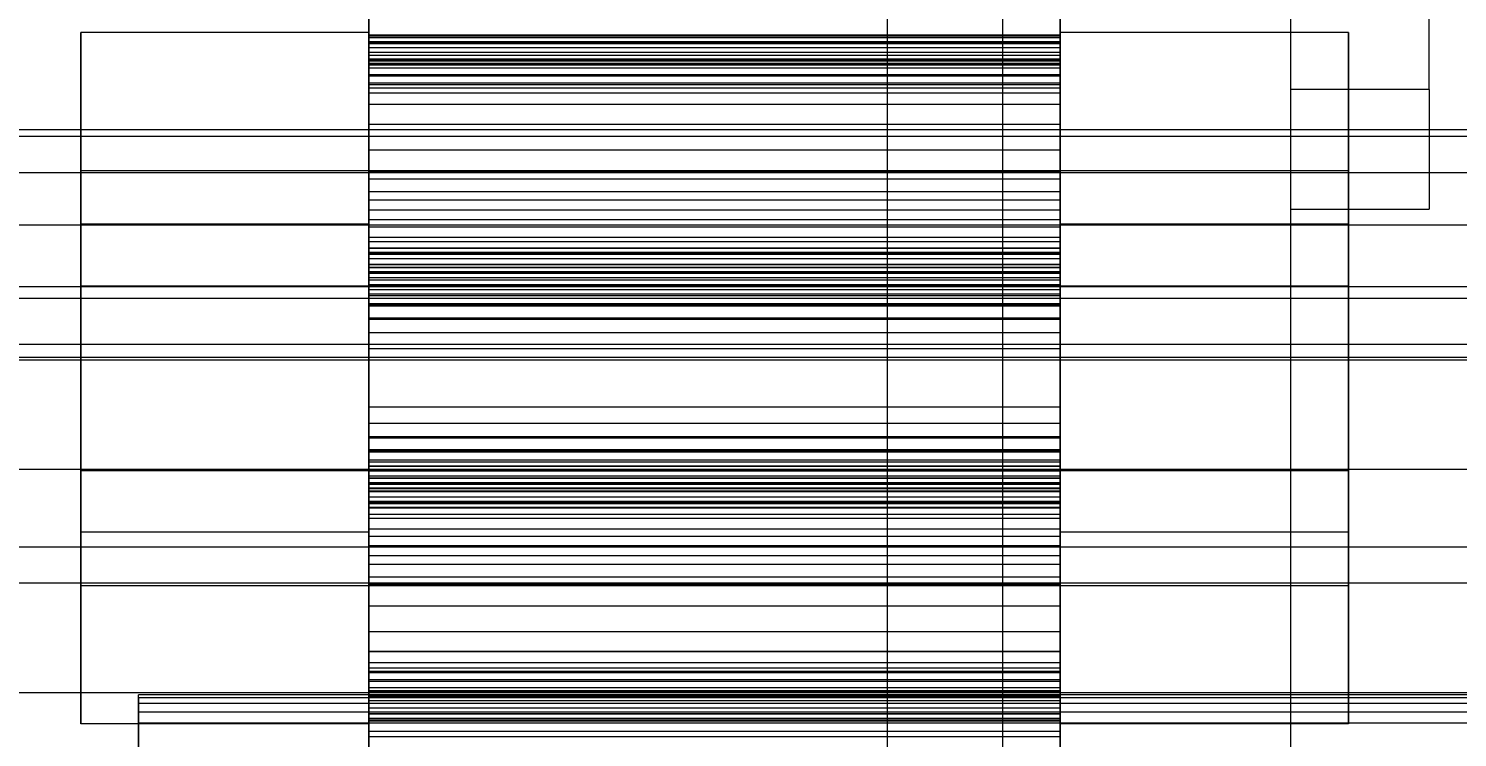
# Model space of a CAD drawing. Header units: millimetres. Extents: x -191664 to 191490, y -197311 to 10263.
# Drawn here: x 540.5 to 664.5, y -29866.2 to -29804.7 of the extents above; entities that cross this region are included whole.
import ezdxf

# ---------------------------------------------------------------- set-up
doc = ezdxf.new("R2010")
doc.units = ezdxf.units.MM
for name, color, linetype, lineweight in [('COTAS_USUARIO', 1, 'Continuous', 0), ('frontal_briquetadora', 7, 'Continuous', 0), ('frontal_mezcladora', 7, 'Continuous', 0), ('frontal_secador', 7, 'Continuous', 0)]:
    doc.layers.add(name, color=color, linetype=linetype, lineweight=lineweight)
doc.dimstyles.new('PLANTA_100', dxfattribs={"dimtxt": 250, "dimasz": 150, "dimexe": 150, "dimexo": 80, "dimgap": 100, "dimtad": 1, "dimtih": 1, "dimtoh": 1, "dimdec": 1, "dimdsep": 46, "dimcen": 0.09, "dimclrd": 1, "dimclre": 1, "dimclrt": 1, "dimadec": 0, "dimazin": 0, "dimtfac": 1, "dimtdec": 4, "dimtofl": 0, "dimtmove": 0, "dimatfit": 3, "dimfxl": 1, "dimtolj": 1, "dimtzin": 0, "dimarcsym": 0})

# ---------------------------------------------------------------- blocks, each defined once
blk = doc.blocks.new('*D107')
at = {"layer": 'COTAS_USUARIO', "color": 1, "lineweight": -2, "transparency": 16777216}
for p, q in [((100, -29700), (1370, -29700)), ((1220, -29850), (1220, -30125)), ((100, -30275), (1370, -30275))]:
    blk.add_line(p, q, dxfattribs=at)
at = {"layer": 'COTAS_USUARIO', "color": 1, "transparency": 16777216}
for points in [[(1195, -29850), (1245, -29850), (1220, -29700)], [(1195, -30125), (1245, -30125), (1220, -30275)]]:
    blk.add_solid(points, dxfattribs=at)
at = {"layer": 'Defpoints', "color": 0, "transparency": 16777216}
for p in [(20, -29700), (20, -30275), (1220, -30275)]:
    blk.add_point(p, dxfattribs=at)
blk = doc.blocks.new('*D115')
at = {"layer": 'COTAS_USUARIO', "color": 1, "lineweight": -2, "transparency": 16777216}
for p, q in [((100, -29700), (1370, -29700)), ((1220, -29850), (1220, -30125)), ((100, -30275), (1370, -30275))]:
    blk.add_line(p, q, dxfattribs=at)
at = {"layer": 'COTAS_USUARIO', "color": 1, "transparency": 16777216}
for points in [[(1195, -29850), (1245, -29850), (1220, -29700)], [(1195, -30125), (1245, -30125), (1220, -30275)]]:
    blk.add_solid(points, dxfattribs=at)
at = {"layer": 'Defpoints', "color": 0, "transparency": 16777216}
for p in [(20, -29700), (20, -30275), (1220, -30275)]:
    blk.add_point(p, dxfattribs=at)
blk = doc.blocks.new('*D117')
at = {"layer": 'COTAS_USUARIO', "color": 1, "lineweight": -2, "transparency": 16777216}
for p, q in [((1200, -29280), (1200, -29130)), ((80, -29430), (1350, -29430)), ((80, -29710), (1350, -29710)), ((1200, -29860), (1200, -30010))]:
    blk.add_line(p, q, dxfattribs=at)
at = {"layer": 'COTAS_USUARIO', "color": 1, "transparency": 16777216}
for points in [[(1175, -29280), (1225, -29280), (1200, -29430)], [(1175, -29860), (1225, -29860), (1200, -29710)]]:
    blk.add_solid(points, dxfattribs=at)
at = {"layer": 'Defpoints', "color": 0, "transparency": 16777216}
for p in [(0, -29430), (0, -29710), (1200, -29710)]:
    blk.add_point(p, dxfattribs=at)
blk = doc.blocks.new('*D118')
at = {"layer": 'COTAS_USUARIO', "color": 1, "lineweight": -2, "transparency": 16777216}
for p, q in [((1200, -29560), (1200, -29410)), ((80, -29710), (1350, -29710)), ((80, -29990), (1350, -29990)), ((1200, -30140), (1200, -30290))]:
    blk.add_line(p, q, dxfattribs=at)
at = {"layer": 'COTAS_USUARIO', "color": 1, "transparency": 16777216}
for points in [[(1175, -29560), (1225, -29560), (1200, -29710)], [(1175, -30140), (1225, -30140), (1200, -29990)]]:
    blk.add_solid(points, dxfattribs=at)
at = {"layer": 'Defpoints', "color": 0, "transparency": 16777216}
for p in [(0, -29710), (0, -29990), (1200, -29990)]:
    blk.add_point(p, dxfattribs=at)
blk = doc.blocks.new('*D119')
at = {"layer": 'COTAS_USUARIO', "color": 1, "lineweight": -2, "transparency": 16777216}
for p, q in [((1200, -29840), (1200, -29690)), ((80, -29990), (1350, -29990)), ((80, -30270), (1350, -30270)), ((1200, -30420), (1200, -30570))]:
    blk.add_line(p, q, dxfattribs=at)
at = {"layer": 'COTAS_USUARIO', "color": 1, "transparency": 16777216}
for points in [[(1175, -29840), (1225, -29840), (1200, -29990)], [(1175, -30420), (1225, -30420), (1200, -30270)]]:
    blk.add_solid(points, dxfattribs=at)
at = {"layer": 'Defpoints', "color": 0, "transparency": 16777216}
for p in [(0, -29990), (0, -30270), (1200, -30270)]:
    blk.add_point(p, dxfattribs=at)

msp = doc.modelspace()

# ---------------------------------------------------------------- linework, layer by layer
at = {"layer": 'frontal_briquetadora', "color": 9, "true_color": 0xb9c3c2}
for p, q in [((570, -29809.59), (570, -29796.8)), ((630, -29809.59), (630, -29796.8)), ((570, -29798.37), (570, -29811.32)), ((630, -29798.37), (630, -29811.32)), ((570, -29803.92), (570, -29805.46)), ((630, -29803.92), (630, -29805.46)), ((570, -29805.05), (545, -29805.05)), ((545, -29805.05), (545, -29808.19)), ((545, -29807.86), (545, -29805.05)), ((570, -29806.06), (570, -29804.39)), ((570, -29808.19), (570, -29805.05)), ((570, -29805.05), (570, -29807.86)), ((570, -29805.32), (570, -29805.29)), ((630, -29805.29), (570, -29805.29)), ((570, -29805.29), (570, -29805.47)), ((630, -29806.06), (630, -29804.39)), ((655, -29805.05), (630, -29805.05)), ((630, -29808.19), (630, -29805.05)), ((630, -29805.05), (630, -29807.86)), ((630, -29805.32), (630, -29805.29)), ((630, -29805.29), (630, -29805.47)), ((655, -29805.05), (655, -29808.19)), ((655, -29807.86), (655, -29805.05)), ((545, -29805.89), (545, -29805.72)), ((545, -29805.72), (545, -29811.36)), ((545, -29811.84), (545, -29805.89)), ((570, -29805.52), (570, -29805.32)), ((630, -29805.32), (570, -29805.32)), ((630, -29805.46), (570, -29805.46)), ((570, -29805.46), (570, -29806.81)), ((630, -29805.47), (570, -29805.47)), ((570, -29805.47), (570, -29805.93)), ((570, -29805.88), (570, -29805.52)), ((630, -29805.52), (570, -29805.52)), ((570, -29811.36), (570, -29805.72)), ((570, -29805.72), (570, -29805.89)), ((570, -29806.4), (570, -29805.88)), ((630, -29805.88), (570, -29805.88)), ((570, -29805.89), (570, -29811.84)), ((630, -29805.93), (570, -29805.93)), ((570, -29805.93), (570, -29809.59)), ((570, -29807.56), (570, -29806.06)), ((630, -29806.06), (570, -29806.06)), ((570, -29807.06), (570, -29806.4)), ((630, -29806.4), (570, -29806.4)), ((630, -29805.52), (630, -29805.32)), ((630, -29805.46), (630, -29806.81)), ((630, -29805.47), (630, -29805.93)), ((630, -29805.88), (630, -29805.52)), ((630, -29811.36), (630, -29805.72)), ((630, -29805.72), (630, -29805.89)), ((630, -29806.4), (630, -29805.88)), ((630, -29805.89), (630, -29811.84)), ((630, -29805.93), (630, -29809.59)), ((630, -29807.56), (630, -29806.06)), ((630, -29807.06), (630, -29806.4)), ((655, -29805.89), (655, -29805.72)), ((655, -29805.72), (655, -29811.36)), ((655, -29811.84), (655, -29805.89)), ((630, -29806.81), (570, -29806.81)), ((570, -29806.81), (570, -29807.88)), ((570, -29807.87), (570, -29807.06)), ((630, -29807.06), (570, -29807.06)), ((570, -29807.5), (570, -29807.39)), ((630, -29807.39), (570, -29807.39)), ((570, -29807.39), (570, -29807.48)), ((630, -29807.48), (570, -29807.48)), ((570, -29807.48), (570, -29807.74)), ((570, -29807.91), (570, -29807.5)), ((630, -29807.5), (570, -29807.5)), ((570, -29808.86), (570, -29807.56)), ((630, -29807.56), (570, -29807.56)), ((630, -29807.74), (570, -29807.74)), ((570, -29807.74), (570, -29808.17)), ((630, -29806.81), (630, -29807.88)), ((630, -29807.87), (630, -29807.06)), ((630, -29807.5), (630, -29807.39)), ((630, -29807.39), (630, -29807.48)), ((630, -29807.48), (630, -29807.74)), ((630, -29807.91), (630, -29807.5)), ((630, -29808.86), (630, -29807.56)), ((630, -29807.74), (630, -29808.17)), ((545, -29816.05), (545, -29807.86)), ((545, -29808.19), (545, -29816.65)), ((570, -29807.86), (570, -29816.05)), ((570, -29815.27), (570, -29807.87)), ((630, -29807.87), (570, -29807.87)), ((630, -29807.88), (570, -29807.88)), ((570, -29807.88), (570, -29811.3)), ((570, -29811.32), (570, -29807.91)), ((630, -29807.91), (570, -29807.91)), ((630, -29808.17), (570, -29808.17)), ((570, -29808.17), (570, -29808.74)), ((570, -29816.65), (570, -29808.19)), ((630, -29808.74), (570, -29808.74)), ((570, -29808.74), (570, -29809.47)), ((570, -29809.88), (570, -29808.86)), ((630, -29808.86), (570, -29808.86)), ((630, -29807.86), (630, -29816.05)), ((630, -29815.27), (630, -29807.87)), ((630, -29807.88), (630, -29811.3)), ((630, -29811.32), (630, -29807.91)), ((630, -29808.17), (630, -29808.74)), ((630, -29816.65), (630, -29808.19)), ((630, -29808.74), (630, -29809.47)), ((630, -29809.88), (630, -29808.86)), ((655, -29816.05), (655, -29807.86)), ((655, -29808.19), (655, -29816.65)), ((630, -29809.47), (570, -29809.47)), ((570, -29809.47), (570, -29810.34)), ((630, -29809.59), (570, -29809.59)), ((570, -29813.04), (570, -29809.88)), ((630, -29809.88), (570, -29809.88)), ((630, -29809.47), (630, -29810.34)), ((630, -29813.04), (630, -29809.88)), ((545, -29811.36), (545, -29821.69)), ((630, -29810.34), (570, -29810.34)), ((570, -29810.34), (570, -29817.79)), ((630, -29811.3), (570, -29811.3)), ((570, -29811.3), (570, -29825.19)), ((630, -29811.32), (570, -29811.32)), ((570, -29821.69), (570, -29811.36)), ((630, -29810.34), (630, -29817.79)), ((630, -29811.3), (630, -29825.19)), ((630, -29821.69), (630, -29811.36)), ((655, -29811.36), (655, -29821.69)), ((545, -29822.38), (545, -29811.84)), ((570, -29811.84), (570, -29822.38)), ((630, -29811.84), (630, -29822.38)), ((655, -29822.38), (655, -29811.84)), ((570, -29827.02), (570, -29813.04)), ((630, -29813.04), (570, -29813.04)), ((630, -29827.02), (630, -29813.04)), ((545, -29828), (545, -29816.05)), ((570, -29817.15), (570, -29815.27)), ((630, -29815.27), (570, -29815.27)), ((570, -29816.05), (570, -29828)), ((630, -29817.15), (630, -29815.27)), ((630, -29816.05), (630, -29828)), ((655, -29828), (655, -29816.05)), ((720, -29817.25), (480, -29817.25)), ((545, -29816.65), (545, -29828.75)), ((545, -29817.05), (655, -29817.05)), ((545, -29818.73), (545, -29817.05)), ((545, -29817.05), (545, -29818.93)), ((545, -29817.55), (545, -29817.45)), ((545, -29817.45), (545, -29820.83)), ((545, -29821.12), (545, -29817.55)), ((570, -29828.75), (570, -29816.65)), ((570, -29818.89), (570, -29817.15)), ((630, -29817.15), (570, -29817.15)), ((630, -29828.75), (630, -29816.65)), ((630, -29818.89), (630, -29817.15)), ((655, -29816.65), (655, -29828.75)), ((655, -29818.73), (655, -29817.05)), ((655, -29817.05), (655, -29818.93)), ((655, -29817.55), (655, -29817.45)), ((655, -29817.45), (655, -29820.83)), ((655, -29821.12), (655, -29817.55)), ((545, -29823.65), (545, -29818.73)), ((545, -29818.93), (545, -29824.01)), ((630, -29817.79), (570, -29817.79)), ((570, -29817.79), (570, -29819.62)), ((570, -29820.49), (570, -29818.89)), ((630, -29818.89), (570, -29818.89)), ((630, -29817.79), (630, -29819.62)), ((630, -29820.49), (630, -29818.89)), ((655, -29823.65), (655, -29818.73)), ((655, -29818.93), (655, -29824.01)), ((630, -29819.62), (570, -29819.62)), ((570, -29819.62), (570, -29821.31)), ((630, -29819.62), (630, -29821.31)), ((545, -29820.83), (545, -29827.03)), ((545, -29827.45), (545, -29821.12)), ((570, -29821.94), (570, -29820.49)), ((630, -29820.49), (570, -29820.49)), ((630, -29821.31), (570, -29821.31)), ((570, -29821.31), (570, -29822.86)), ((630, -29821.94), (630, -29820.49)), ((630, -29821.31), (630, -29822.86)), ((655, -29820.83), (655, -29827.03)), ((655, -29827.45), (655, -29821.12)), ((570, -29821.69), (545, -29821.69)), ((545, -29821.69), (545, -29834.67)), ((545, -29835.43), (545, -29822.38)), ((570, -29834.67), (570, -29821.69)), ((570, -29823.23), (570, -29821.94)), ((630, -29821.94), (570, -29821.94)), ((570, -29822.38), (570, -29835.43)), ((655, -29821.69), (630, -29821.69)), ((630, -29834.67), (630, -29821.69)), ((630, -29823.23), (630, -29821.94)), ((630, -29822.38), (630, -29835.43)), ((655, -29821.69), (655, -29834.67)), ((655, -29835.43), (655, -29822.38)), ((545, -29830.82), (545, -29823.65)), ((630, -29822.86), (570, -29822.86)), ((570, -29822.86), (570, -29824.25)), ((570, -29824.33), (570, -29823.23)), ((630, -29823.23), (570, -29823.23)), ((570, -29825.19), (570, -29823.77)), ((630, -29823.77), (570, -29823.77)), ((570, -29823.77), (570, -29823.81)), ((630, -29823.81), (570, -29823.81)), ((570, -29823.81), (570, -29824.15)), ((630, -29822.86), (630, -29824.25)), ((630, -29824.33), (630, -29823.23)), ((630, -29825.19), (630, -29823.77)), ((630, -29823.77), (630, -29823.81)), ((630, -29823.81), (630, -29824.15)), ((655, -29830.82), (655, -29823.65)), ((545, -29824.01), (545, -29831.27)), ((630, -29824.15), (570, -29824.15)), ((570, -29824.15), (570, -29824.71)), ((630, -29824.25), (570, -29824.25)), ((570, -29824.25), (570, -29825.49)), ((570, -29825.23), (570, -29824.33)), ((630, -29824.33), (570, -29824.33)), ((630, -29824.71), (570, -29824.71)), ((570, -29824.71), (570, -29825.44)), ((630, -29824.15), (630, -29824.71)), ((630, -29824.25), (630, -29825.49)), ((630, -29825.23), (630, -29824.33)), ((630, -29824.71), (630, -29825.44)), ((655, -29824.01), (655, -29831.27)), ((630, -29825.19), (570, -29825.19)), ((570, -29825.83), (570, -29825.23)), ((630, -29825.23), (570, -29825.23)), ((630, -29825.44), (570, -29825.44)), ((570, -29825.44), (570, -29826.34)), ((630, -29825.49), (570, -29825.49)), ((570, -29825.49), (570, -29826.54)), ((570, -29826.99), (570, -29825.83)), ((630, -29825.83), (570, -29825.83)), ((570, -29825.96), (570, -29825.86)), ((630, -29825.86), (570, -29825.86)), ((570, -29825.86), (570, -29827.02)), ((570, -29826.36), (570, -29825.96)), ((630, -29825.96), (570, -29825.96)), ((630, -29826.34), (570, -29826.34)), ((570, -29826.34), (570, -29827.4)), ((570, -29826.97), (570, -29826.36)), ((630, -29826.36), (570, -29826.36)), ((630, -29825.83), (630, -29825.23)), ((630, -29825.44), (630, -29826.34)), ((630, -29825.49), (630, -29826.54)), ((630, -29826.99), (630, -29825.83)), ((630, -29825.96), (630, -29825.86)), ((630, -29825.86), (630, -29827.02)), ((630, -29826.36), (630, -29825.96)), ((630, -29826.34), (630, -29827.4)), ((630, -29826.97), (630, -29826.36)), ((720, -29827.12), (480, -29827.12)), ((545, -29827.03), (655, -29827.03)), ((545, -29827.03), (545, -29834.82)), ((545, -29835.28), (545, -29827.45)), ((630, -29826.54), (570, -29826.54)), ((570, -29826.54), (570, -29827.38)), ((570, -29827.77), (570, -29826.97)), ((630, -29826.97), (570, -29826.97)), ((570, -29841.28), (570, -29826.99)), ((630, -29826.99), (570, -29826.99)), ((630, -29827.02), (570, -29827.02)), ((630, -29827.38), (570, -29827.38)), ((570, -29827.38), (570, -29827.92)), ((630, -29827.4), (570, -29827.4)), ((570, -29827.4), (570, -29828.61)), ((630, -29826.54), (630, -29827.38)), ((630, -29827.77), (630, -29826.97)), ((630, -29841.28), (630, -29826.99)), ((630, -29827.38), (630, -29827.92)), ((630, -29827.4), (630, -29828.61)), ((655, -29827.03), (655, -29834.82)), ((655, -29835.28), (655, -29827.45)), ((545, -29841.35), (545, -29828)), ((545, -29828.75), (545, -29842.1)), ((570, -29828.73), (570, -29827.77)), ((630, -29827.77), (570, -29827.77)), ((630, -29827.92), (570, -29827.92)), ((570, -29827.92), (570, -29828.82)), ((570, -29828), (570, -29841.35)), ((630, -29828.61), (570, -29828.61)), ((570, -29828.61), (570, -29829.96)), ((570, -29829.85), (570, -29828.73)), ((630, -29828.73), (570, -29828.73)), ((570, -29842.1), (570, -29828.75)), ((630, -29828.82), (570, -29828.82)), ((570, -29828.82), (570, -29843.11)), ((630, -29828.73), (630, -29827.77)), ((630, -29827.92), (630, -29828.82)), ((630, -29828), (630, -29841.35)), ((630, -29828.61), (630, -29829.96)), ((630, -29829.85), (630, -29828.73)), ((630, -29842.1), (630, -29828.75)), ((630, -29828.82), (630, -29843.11)), ((655, -29841.35), (655, -29828)), ((655, -29828.75), (655, -29842.1)), ((570, -29831.11), (570, -29829.85)), ((630, -29829.85), (570, -29829.85)), ((630, -29829.96), (570, -29829.96)), ((570, -29829.96), (570, -29837.58)), ((630, -29831.11), (630, -29829.85)), ((630, -29829.96), (630, -29837.58)), ((545, -29838.83), (545, -29830.82)), ((545, -29831.27), (545, -29839.28)), ((570, -29832.52), (570, -29831.11)), ((630, -29831.11), (570, -29831.11)), ((630, -29832.52), (630, -29831.11)), ((655, -29838.83), (655, -29830.82)), ((655, -29831.27), (655, -29839.28)), ((570, -29840.14), (570, -29832.52)), ((630, -29832.52), (570, -29832.52)), ((630, -29840.14), (630, -29832.52)), ((545, -29834.67), (545, -29847.72)), ((545, -29834.82), (545, -29842.65)), ((570, -29847.72), (570, -29834.67)), ((630, -29847.72), (630, -29834.67)), ((655, -29834.67), (655, -29847.72)), ((655, -29834.82), (655, -29842.65)), ((545, -29843.07), (545, -29835.28)), ((545, -29848.41), (545, -29835.43)), ((570, -29835.43), (570, -29848.41)), ((630, -29835.43), (630, -29848.41)), ((655, -29843.07), (655, -29835.28)), ((655, -29848.41), (655, -29835.43)), ((630, -29837.58), (570, -29837.58)), ((570, -29837.58), (570, -29838.99)), ((630, -29837.58), (630, -29838.99)), ((545, -29846.09), (545, -29838.83)), ((545, -29839.28), (545, -29846.45)), ((630, -29838.99), (570, -29838.99)), ((570, -29838.99), (570, -29840.25)), ((630, -29838.99), (630, -29840.25)), ((655, -29846.09), (655, -29838.83)), ((655, -29839.28), (655, -29846.45)), ((570, -29841.49), (570, -29840.14)), ((630, -29840.14), (570, -29840.14)), ((630, -29840.25), (570, -29840.25)), ((570, -29840.25), (570, -29841.37)), ((630, -29841.49), (630, -29840.14)), ((630, -29840.25), (630, -29841.37)), ((545, -29853.45), (545, -29841.35)), ((545, -29842.1), (545, -29854.05)), ((570, -29842.18), (570, -29841.28)), ((630, -29841.28), (570, -29841.28)), ((570, -29841.35), (570, -29853.45)), ((630, -29841.37), (570, -29841.37)), ((570, -29841.37), (570, -29842.33)), ((570, -29842.7), (570, -29841.49)), ((630, -29841.49), (570, -29841.49)), ((570, -29854.05), (570, -29842.1)), ((570, -29842.72), (570, -29842.18)), ((630, -29842.18), (570, -29842.18)), ((630, -29842.33), (570, -29842.33)), ((570, -29842.33), (570, -29843.13)), ((630, -29842.18), (630, -29841.28)), ((630, -29841.35), (630, -29853.45)), ((630, -29841.37), (630, -29842.33)), ((630, -29842.7), (630, -29841.49)), ((630, -29854.05), (630, -29842.1)), ((630, -29842.72), (630, -29842.18)), ((630, -29842.33), (630, -29843.13)), ((655, -29853.45), (655, -29841.35)), ((655, -29842.1), (655, -29854.05)), ((720, -29842.98), (480, -29842.98)), ((545, -29842.65), (545, -29848.98)), ((545, -29843.07), (655, -29843.07)), ((545, -29849.27), (545, -29843.07)), ((570, -29843.76), (570, -29842.7)), ((630, -29842.7), (570, -29842.7)), ((570, -29843.56), (570, -29842.72)), ((630, -29842.72), (570, -29842.72)), ((570, -29844.24), (570, -29843.08)), ((630, -29843.08), (570, -29843.08)), ((570, -29843.08), (570, -29857.06)), ((630, -29843.11), (570, -29843.11)), ((570, -29843.11), (570, -29844.27)), ((630, -29843.13), (570, -29843.13)), ((570, -29843.13), (570, -29843.74)), ((570, -29844.61), (570, -29843.56)), ((630, -29843.56), (570, -29843.56)), ((630, -29843.74), (570, -29843.74)), ((570, -29843.74), (570, -29844.14)), ((630, -29843.76), (630, -29842.7)), ((630, -29843.56), (630, -29842.72)), ((630, -29844.24), (630, -29843.08)), ((630, -29843.08), (630, -29857.06)), ((630, -29843.11), (630, -29844.27)), ((630, -29843.13), (630, -29843.74)), ((630, -29844.61), (630, -29843.56)), ((630, -29843.74), (630, -29844.14)), ((655, -29842.65), (655, -29848.98)), ((655, -29849.27), (655, -29843.07)), ((570, -29844.66), (570, -29843.76)), ((630, -29843.76), (570, -29843.76)), ((630, -29844.14), (570, -29844.14)), ((570, -29844.14), (570, -29844.24)), ((630, -29844.24), (570, -29844.24)), ((630, -29844.27), (570, -29844.27)), ((570, -29844.27), (570, -29844.87)), ((570, -29845.84), (570, -29844.61)), ((630, -29844.61), (570, -29844.61)), ((570, -29845.39), (570, -29844.66)), ((630, -29844.66), (570, -29844.66)), ((630, -29844.87), (570, -29844.87)), ((570, -29844.87), (570, -29845.77)), ((570, -29858.8), (570, -29844.91)), ((630, -29844.91), (570, -29844.91)), ((570, -29844.91), (570, -29846.33)), ((630, -29844.66), (630, -29843.76)), ((630, -29844.14), (630, -29844.24)), ((630, -29844.27), (630, -29844.87)), ((630, -29845.84), (630, -29844.61)), ((630, -29845.39), (630, -29844.66)), ((630, -29844.87), (630, -29845.77)), ((630, -29858.8), (630, -29844.91)), ((630, -29844.91), (630, -29846.33)), ((545, -29851.17), (545, -29846.09)), ((570, -29845.95), (570, -29845.39)), ((630, -29845.39), (570, -29845.39)), ((630, -29845.77), (570, -29845.77)), ((570, -29845.77), (570, -29846.87)), ((570, -29847.24), (570, -29845.84)), ((630, -29845.84), (570, -29845.84)), ((570, -29846.29), (570, -29845.95)), ((630, -29845.95), (570, -29845.95)), ((630, -29845.95), (630, -29845.39)), ((630, -29845.77), (630, -29846.87)), ((630, -29847.24), (630, -29845.84)), ((630, -29846.29), (630, -29845.95)), ((655, -29851.17), (655, -29846.09)), ((545, -29846.45), (545, -29851.37)), ((570, -29846.33), (570, -29846.29)), ((630, -29846.29), (570, -29846.29)), ((630, -29846.33), (570, -29846.33)), ((630, -29846.87), (570, -29846.87)), ((570, -29846.87), (570, -29848.16)), ((570, -29848.79), (570, -29847.24)), ((630, -29847.24), (570, -29847.24)), ((630, -29846.33), (630, -29846.29)), ((630, -29846.87), (630, -29848.16)), ((630, -29848.79), (630, -29847.24)), ((655, -29846.45), (655, -29851.37)), ((545, -29847.72), (545, -29858.26)), ((545, -29858.74), (545, -29848.41)), ((570, -29848.41), (545, -29848.41)), ((570, -29858.26), (570, -29847.72)), ((630, -29848.16), (570, -29848.16)), ((570, -29848.16), (570, -29849.61)), ((570, -29848.41), (570, -29858.74)), ((630, -29858.26), (630, -29847.72)), ((630, -29848.16), (630, -29849.61)), ((630, -29848.41), (630, -29858.74)), ((655, -29848.41), (630, -29848.41)), ((655, -29847.72), (655, -29858.26)), ((655, -29858.74), (655, -29848.41)), ((545, -29848.98), (545, -29852.55)), ((545, -29852.65), (545, -29849.27)), ((570, -29850.48), (570, -29848.79)), ((630, -29848.79), (570, -29848.79)), ((630, -29849.61), (570, -29849.61)), ((570, -29849.61), (570, -29851.21)), ((630, -29850.48), (630, -29848.79)), ((630, -29849.61), (630, -29851.21)), ((655, -29848.98), (655, -29852.55)), ((655, -29852.65), (655, -29849.27)), ((545, -29853.05), (545, -29851.17)), ((570, -29852.31), (570, -29850.48)), ((630, -29850.48), (570, -29850.48)), ((630, -29852.31), (630, -29850.48)), ((655, -29853.05), (655, -29851.17)), ((545, -29851.37), (545, -29853.05)), ((630, -29851.21), (570, -29851.21)), ((570, -29851.21), (570, -29852.95)), ((570, -29859.76), (570, -29852.31)), ((630, -29852.31), (570, -29852.31)), ((630, -29851.21), (630, -29852.95)), ((630, -29859.76), (630, -29852.31)), ((655, -29851.37), (655, -29853.05)), ((720, -29852.85), (480, -29852.85)), ((545, -29852.55), (545, -29852.65)), ((545, -29853.05), (655, -29853.05)), ((545, -29861.91), (545, -29853.45)), ((630, -29852.95), (570, -29852.95)), ((570, -29852.95), (570, -29854.83)), ((570, -29853.45), (570, -29861.91)), ((630, -29852.95), (630, -29854.83)), ((630, -29853.45), (630, -29861.91)), ((655, -29852.55), (655, -29852.65)), ((655, -29861.91), (655, -29853.45)), ((545, -29854.05), (545, -29862.24)), ((570, -29862.24), (570, -29854.05)), ((630, -29854.83), (570, -29854.83)), ((570, -29854.83), (570, -29862.23)), ((630, -29862.24), (630, -29854.05)), ((630, -29854.83), (630, -29862.23)), ((655, -29854.05), (655, -29862.24)), ((630, -29857.06), (570, -29857.06)), ((570, -29857.06), (570, -29860.22)), ((630, -29857.06), (630, -29860.22)), ((545, -29858.26), (545, -29864.21)), ((570, -29864.21), (570, -29858.26)), ((630, -29864.21), (630, -29858.26)), ((655, -29858.26), (655, -29864.21)), ((545, -29864.38), (545, -29858.74)), ((570, -29858.74), (570, -29864.38)), ((570, -29871.73), (570, -29858.78)), ((630, -29858.78), (570, -29858.78)), ((570, -29858.78), (570, -29862.19)), ((570, -29862.22), (570, -29858.8)), ((630, -29858.8), (570, -29858.8)), ((570, -29860.63), (570, -29859.76)), ((630, -29859.76), (570, -29859.76)), ((630, -29858.74), (630, -29864.38)), ((630, -29871.73), (630, -29858.78)), ((630, -29858.78), (630, -29862.19)), ((630, -29862.22), (630, -29858.8)), ((630, -29860.63), (630, -29859.76)), ((655, -29864.38), (655, -29858.74)), ((630, -29860.22), (570, -29860.22)), ((570, -29860.22), (570, -29861.24)), ((570, -29864.17), (570, -29860.51)), ((630, -29860.51), (570, -29860.51)), ((570, -29860.51), (570, -29873.3)), ((570, -29861.36), (570, -29860.63)), ((630, -29860.63), (570, -29860.63)), ((630, -29860.22), (630, -29861.24)), ((630, -29864.17), (630, -29860.51)), ((630, -29860.51), (630, -29873.3)), ((630, -29861.36), (630, -29860.63)), ((545, -29865.05), (545, -29861.91)), ((545, -29862.24), (545, -29865.05)), ((630, -29861.24), (570, -29861.24)), ((570, -29861.24), (570, -29862.54)), ((570, -29861.93), (570, -29861.36)), ((630, -29861.36), (570, -29861.36)), ((570, -29861.91), (570, -29865.05)), ((570, -29862.36), (570, -29861.93)), ((630, -29861.93), (570, -29861.93)), ((630, -29862.19), (570, -29862.19)), ((570, -29862.19), (570, -29862.59)), ((570, -29863.29), (570, -29862.22)), ((630, -29862.22), (570, -29862.22)), ((630, -29862.23), (570, -29862.23)), ((570, -29862.23), (570, -29863.04)), ((570, -29865.05), (570, -29862.24)), ((630, -29861.24), (630, -29862.54)), ((630, -29861.93), (630, -29861.36)), ((630, -29861.91), (630, -29865.05)), ((630, -29862.36), (630, -29861.93)), ((630, -29862.19), (630, -29862.59)), ((630, -29863.29), (630, -29862.22)), ((630, -29862.23), (630, -29863.04)), ((630, -29865.05), (630, -29862.24)), ((655, -29865.05), (655, -29861.91)), ((655, -29862.24), (655, -29865.05)), ((550, -29867.25), (550, -29862.53)), ((750, -29862.53), (550, -29862.53)), ((550, -29863.27), (550, -29862.78)), ((750, -29862.78), (550, -29862.78)), ((550, -29862.78), (550, -29867.4)), ((550, -29868.08), (550, -29863.27)), ((750, -29863.27), (550, -29863.27)), ((570, -29862.62), (570, -29862.36)), ((630, -29862.36), (570, -29862.36)), ((630, -29862.54), (570, -29862.54)), ((570, -29862.54), (570, -29864.04)), ((630, -29862.59), (570, -29862.59)), ((570, -29862.59), (570, -29862.71)), ((570, -29862.71), (570, -29862.62)), ((630, -29862.62), (570, -29862.62)), ((630, -29862.71), (570, -29862.71)), ((630, -29863.04), (570, -29863.04)), ((570, -29863.04), (570, -29863.7)), ((570, -29864.63), (570, -29863.29)), ((630, -29863.29), (570, -29863.29)), ((630, -29862.62), (630, -29862.36)), ((630, -29862.54), (630, -29864.04)), ((630, -29862.59), (630, -29862.71)), ((630, -29862.71), (630, -29862.62)), ((630, -29863.04), (630, -29863.7)), ((630, -29864.63), (630, -29863.29)), ((545, -29864.21), (545, -29864.38)), ((550, -29865), (550, -29864.03)), ((750, -29864.03), (550, -29864.03)), ((550, -29864.03), (550, -29868.53)), ((630, -29863.7), (570, -29863.7)), ((570, -29863.7), (570, -29864.22)), ((630, -29864.04), (570, -29864.04)), ((570, -29864.04), (570, -29865.71)), ((570, -29864.63), (570, -29864.17)), ((630, -29864.17), (570, -29864.17)), ((570, -29864.38), (570, -29864.21)), ((630, -29864.22), (570, -29864.22)), ((570, -29864.22), (570, -29864.58)), ((630, -29864.58), (570, -29864.58)), ((570, -29864.58), (570, -29864.78)), ((570, -29864.81), (570, -29864.63)), ((630, -29864.63), (570, -29864.63)), ((570, -29866.18), (570, -29864.63)), ((630, -29864.78), (570, -29864.78)), ((570, -29864.78), (570, -29864.81)), ((630, -29864.81), (570, -29864.81)), ((630, -29863.7), (630, -29864.22)), ((630, -29864.04), (630, -29865.71)), ((630, -29864.63), (630, -29864.17)), ((630, -29864.38), (630, -29864.21)), ((630, -29864.22), (630, -29864.58)), ((630, -29864.58), (630, -29864.78)), ((630, -29864.81), (630, -29864.63)), ((630, -29866.18), (630, -29864.63)), ((630, -29864.78), (630, -29864.81)), ((655, -29864.21), (655, -29864.38)), ((570, -29865.05), (545, -29865.05)), ((550, -29869.89), (550, -29865)), ((750, -29865), (550, -29865)), ((630, -29865.71), (570, -29865.71)), ((570, -29865.71), (570, -29867.53)), ((655, -29865.05), (630, -29865.05)), ((630, -29865.71), (630, -29867.53)), ((570, -29867.89), (570, -29866.18)), ((630, -29866.18), (570, -29866.18)), ((630, -29867.89), (630, -29866.18))]:
    msp.add_line(p, q, dxfattribs=at)
at = {"layer": 'frontal_mezcladora', "color": 252, "true_color": 0x8b8c91}
for p, q in [((625, -30725), (625, -29700)), ((650, -30725), (650, -29700))]:
    msp.add_line(p, q, dxfattribs=at)
at = {"layer": 'frontal_mezcladora', "color": 9, "true_color": 0xc6c9c8}
for p, q in [((615, -30760), (615, -29730)), ((650, -30760), (650, -29730))]:
    msp.add_line(p, q, dxfattribs=at)
at = {"layer": 'frontal_mezcladora', "color": 253, "true_color": 0xa5a6aa}
msp.add_line((625, -30725), (625, -29730), dxfattribs=at)
at = {"layer": 'frontal_mezcladora', "color": 149, "true_color": 0x3c4245}
for p, q in [((650, -29810), (650, -29799.61)), ((662, -29810), (662, -29799.61)), ((650, -29820.39), (650, -29810)), ((662, -29810), (650, -29810)), ((662, -29810), (662, -29820.39)), ((650, -29820.39), (662, -29820.39))]:
    msp.add_line(p, q, dxfattribs=at)
at = {"layer": 'frontal_secador', "color": 253, "true_color": 0xa4b0b5}
for p, q in [((1360, -29813.5), (-1360, -29813.5)), ((1250, -29814.08), (-1250, -29814.08)), ((1360, -29821.78), (-1360, -29821.78)), ((1360, -29828.14), (-1360, -29828.14)), ((1360, -29832.14), (-1360, -29832.14)), ((1360, -29833.5), (-1360, -29833.5)), ((1250, -29833.25), (-1250, -29833.25)), ((1250, -29849.71), (-1250, -29849.71)), ((1250, -29862.35), (-1250, -29862.35))]:
    msp.add_line(p, q, dxfattribs=at)

# ---------------------------------------------------------------- dimensions: what is measured, and where the dimension line sits
at = {"layer": 'COTAS_USUARIO'}
for p1, p2, picture, middle in [((0, -29430), (0, -29710), '*D117', (1200, -29570)), ((0, -29710), (0, -29990), '*D118', (1200, -29850)), ((0, -29990), (0, -30270), '*D119', (1200, -30130)), ((20, -29700), (20, -30275), '*D107', (1220, -29987.5)), ((20, -29700), (20, -30275), '*D115', (1220, -29987.5))]:
    dim = msp.add_aligned_dim(p1=p1, p2=p2, distance=1200, dimstyle='PLANTA_100', dxfattribs=at)
    dim.commit()
    dim.dimension.update_dxf_attribs({"geometry": picture, "text_midpoint": middle})

doc.saveas('drawing.dxf')
